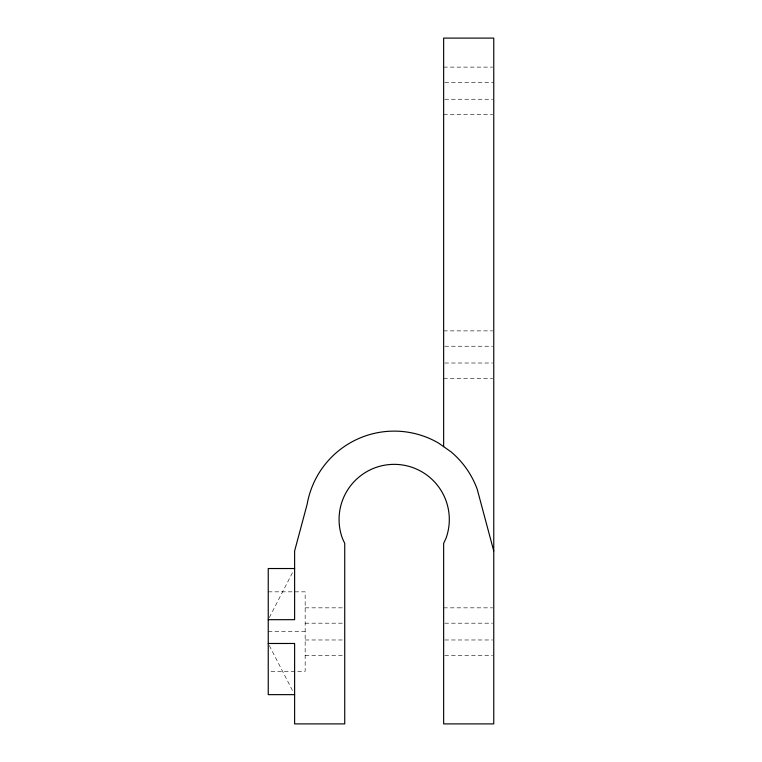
<?xml version="1.0" encoding="UTF-8"?>
<svg xmlns="http://www.w3.org/2000/svg" width="762" height="762" viewBox="0 0 762 762"><rect width="100%" height="100%" fill="white"/><g stroke="black" fill="none" stroke-linecap="round" stroke-linejoin="round"><path stroke-width="0.57" stroke-dasharray="3.81 2.86" d="M269.319 617.601L293.541 570.614M443.646 67.113L492.595 67.113M444.808 82.458L493.757 82.458M444.808 99.251L492.595 99.251M443.646 114.595L492.595 114.595M443.646 330.879L492.595 330.879M444.808 346.234L492.595 346.234M444.808 363.017L492.595 363.017M443.646 378.362L492.595 378.362M268.243 591.836L305.162 591.836L305.162 671.332L268.243 671.332M305.162 607.838L342.405 607.838M443.646 607.838L492.595 607.838M305.162 623.192L344.729 623.192M444.808 623.192L492.595 623.192M268.243 631.584L305.162 631.584M305.162 639.975L344.729 639.975M444.808 639.975L492.595 639.975M305.162 655.32L342.405 655.32M444.808 655.32L492.595 655.32M269.319 645.566L293.541 692.544"/><path stroke-width="1.14" d="M294.618 568.528L268.243 568.528L268.243 694.639L294.618 694.639M268.243 619.687L294.618 619.687L294.618 551.002L307.172 504.139A88.354 88.354 0 0 1 438.369 442.96L450.98 451.79A88.354 88.354 0 0 1 477.222 489.261L493.757 551.002M268.243 643.48L294.618 643.48L294.618 723.9L344.729 723.9L344.729 543.363L342.386 538.334A55.131 55.131 0 0 1 394.192 464.353A55.131 55.131 0 0 1 445.989 538.334L443.646 543.363L443.646 723.9L493.757 723.9L493.757 38.1L443.646 38.1L443.646 446.656"/></g></svg>
